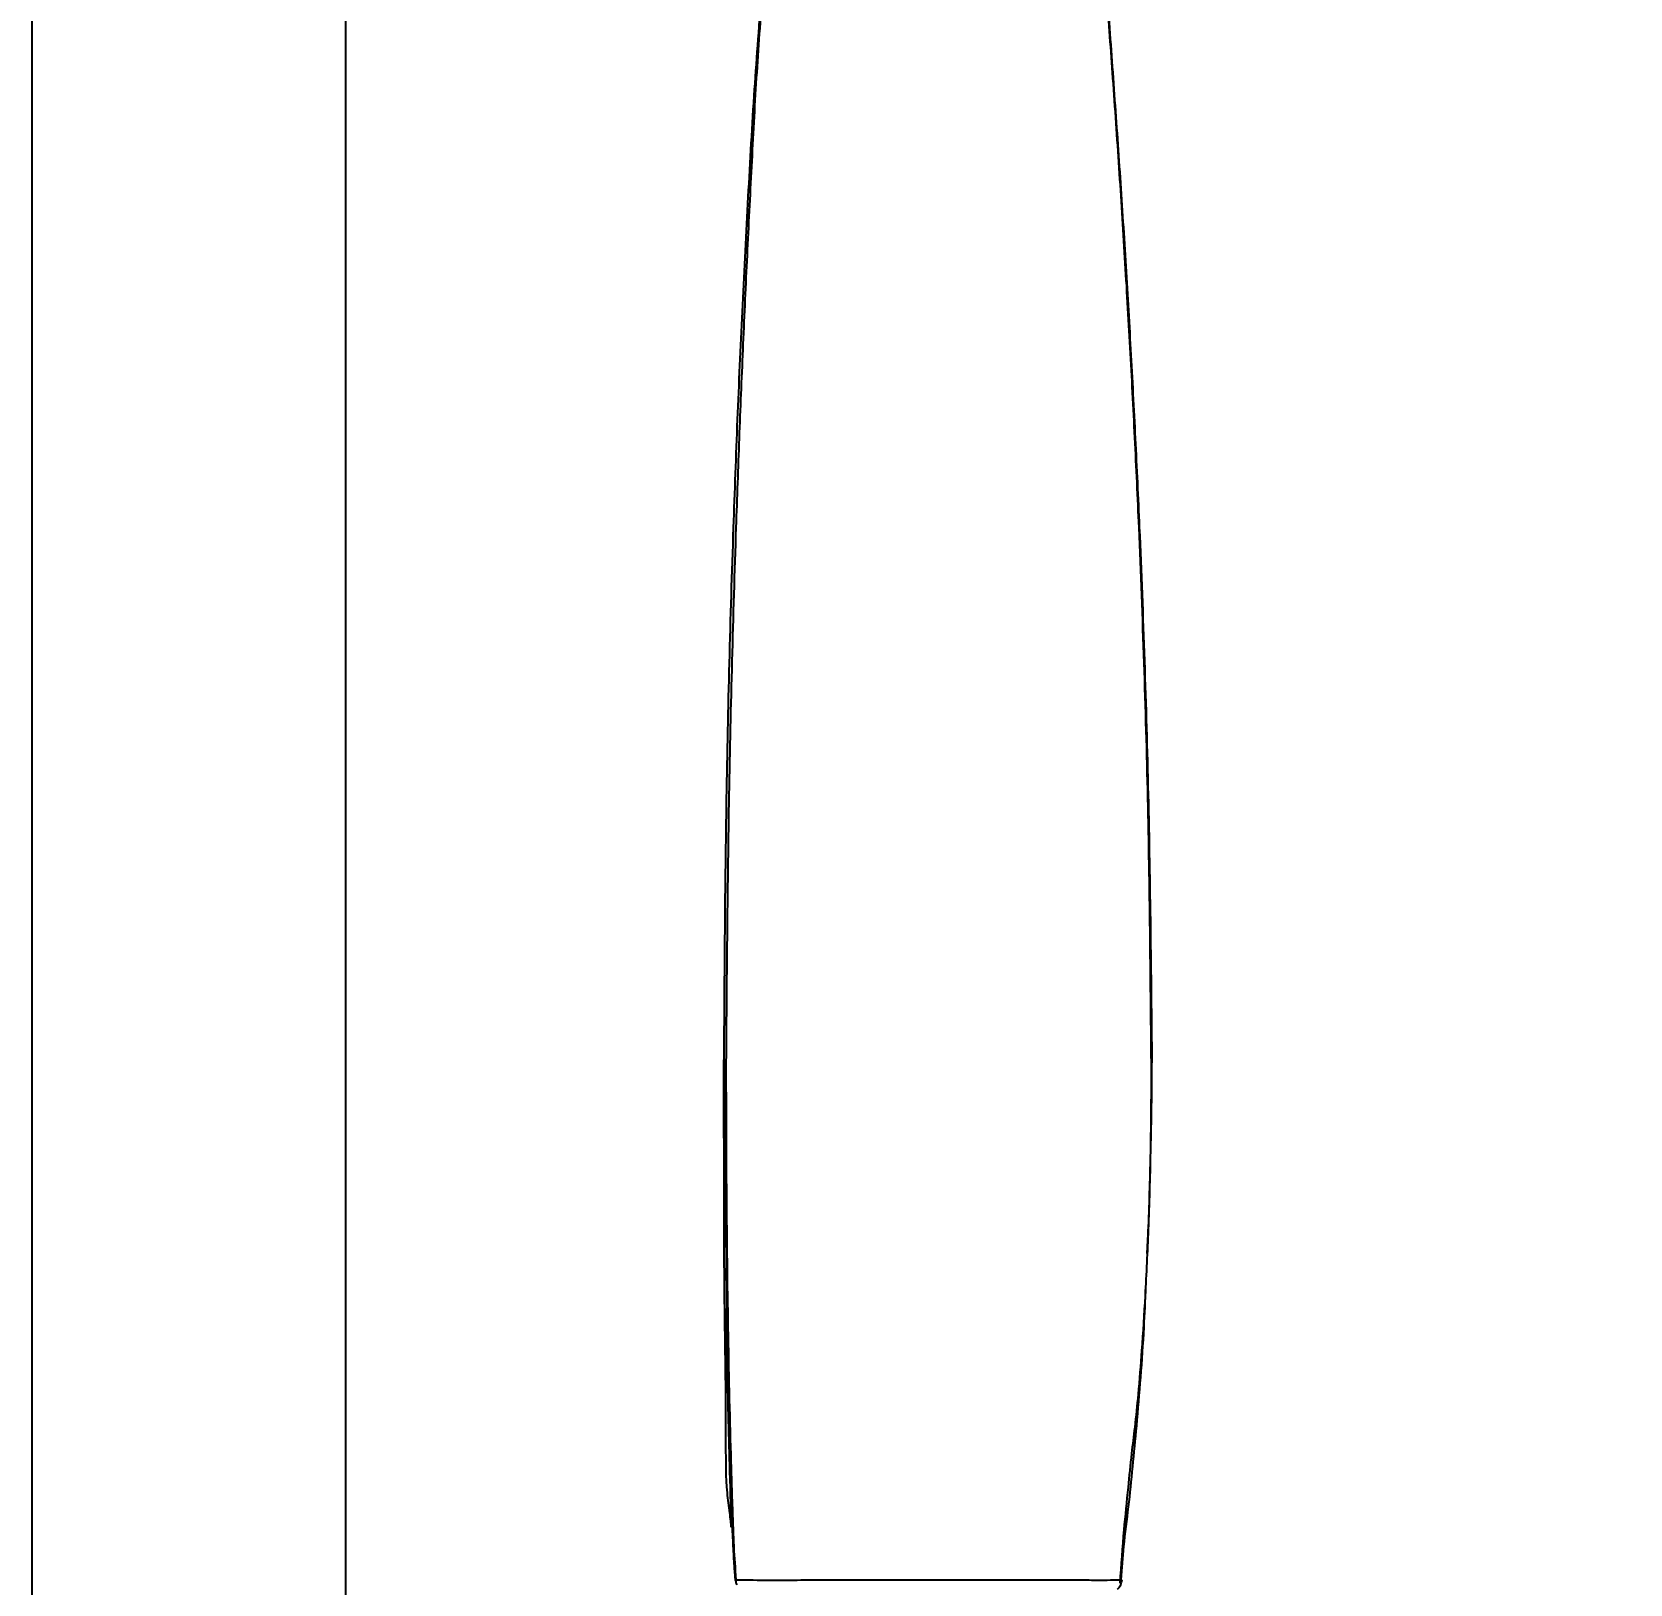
# Model space of a CAD drawing. Header units: millimetres. Extents: x 13235 to 13829, y -4257 to -3417.
# Drawn here: x 13441.74 to 13469.75, y -3801.58 to -3774.37 of the extents above; entities that cross this region are included whole.
import ezdxf

# ---------------------------------------------------------------- set-up
doc = ezdxf.new("R2010")
doc.units = ezdxf.units.MM
doc.header["$LTSCALE"] = 0.1
doc.layers.get('0').update_dxf_attribs({"lineweight": 15})
doc.layers.add('DIM', color=3, linetype='Continuous', lineweight=9)
doc.styles.add('ARIAL', font='arial.ttf')
doc.dimstyles.new('사본 ISO-25', dxfattribs={"dimtxt": 4, "dimasz": 3.5, "dimexe": 0.5, "dimexo": 0.625, "dimgap": 1.5, "dimtad": 1, "dimtih": 1, "dimtoh": 1, "dimdec": 1, "dimlfac": 4, "dimdsep": 46, "dimtxsty": 'ARIAL', "dimcen": 0, "dimclrd": 3, "dimclre": 3, "dimclrt": 3, "dimadec": 1, "dimazin": 0, "dimtfac": 1, "dimtdec": 1, "dimtmove": 0, "dimatfit": 3, "dimfxl": 1.25, "dimtfill": 1, "dimarcsym": 0})

# ---------------------------------------------------------------- blocks, each defined once
blk = doc.blocks.new('*D105')
at = {"layer": 'Defpoints', "color": 0, "transparency": 16777216}
for p in [(13444.485, -3661.544), (13548.025, -4163.6), (13562.32, -4163.6)]:
    blk.add_point(p, dxfattribs=at)
at = {"layer": 'DIM', "color": 3, "lineweight": -2, "transparency": 16777216}
for p, q in [((13445.11, -3661.544), (13562.82, -3661.544)), ((13562.32, -3665.044), (13562.32, -3909.631)), ((13562.32, -4160.1), (13562.32, -3917.875)), ((13548.65, -4163.6), (13562.82, -4163.6))]:
    blk.add_line(p, q, dxfattribs=at)
at = {"layer": 'DIM', "color": 3, "transparency": 16777216}
for points in [[(13561.736, -3665.044), (13562.903, -3665.044), (13562.32, -3661.544)], [(13561.736, -4160.1), (13562.903, -4160.1), (13562.32, -4163.6)]]:
    blk.add_solid(points, dxfattribs=at)
at = {"layer": 'DIM', "color": 3, "transparency": 16777216, "insert": (13562.32, -3913.753), "char_height": 4, "attachment_point": 5, "style": 'ARIAL', "bg_fill": 3, "box_fill_scale": 1.1, "bg_fill_color": 256, "bg_fill_true_color": 13158600, "bg_fill_transparency": 0}
blk.add_mtext('(2280)', dxfattribs=at)

msp = doc.modelspace()

# ---------------------------------------------------------------- linework, layer by layer
at = {"linetype": 'Continuous', "lineweight": 25}
for p, q in [((13441.735, -3750.782), (13441.735, -3804.246)), ((13447.235, -3804.294), (13447.235, -3750.782)), ((13453.901, -3792.444), (13453.863, -3792.444)), ((13461.352, -3793.432), (13461.367, -3792.443))]:
    msp.add_line(p, q, dxfattribs=at)
for points, knots in [([(13454.519, -3773.723), (13454.474, -3774.314), (13454.381, -3775.534), (13454.279, -3777.385), (13454.18, -3779.276), (13454.097, -3781.169), (13453.992, -3784.013), (13453.891, -3787.771), (13453.872, -3790.899), (13453.862, -3792.444)], [0, 0, 0, 0, 0.094878, 0.195825, 0.29694, 0.398177, 0.499478, 0.752743, 1, 1, 1, 1]), ([(13454.535, -3773.723), (13454.497, -3774.242), (13454.421, -3775.28), (13454.343, -3776.83), (13454.264, -3778.385), (13454.194, -3779.942), (13454.13, -3781.499), (13454.038, -3784.099), (13453.938, -3787.747), (13453.913, -3790.878), (13453.901, -3792.444)], [0, 0, 0, 0, 0.083099, 0.166342, 0.249595, 0.332862, 0.416145, 0.499452, 0.749543, 1, 1, 1, 1]), ([(13461.358, -3792.443), (13461.344, -3790.897), (13461.316, -3787.768), (13461.191, -3784.115), (13461.071, -3781.484), (13460.989, -3779.906), (13460.897, -3778.331), (13460.797, -3776.756), (13460.688, -3775.224), (13460.614, -3774.209), (13460.579, -3773.721)], [0, 0, 0, 0, 0.247179, 0.500182, 0.584497, 0.66881, 0.753126, 0.837451, 0.921788, 1, 1, 1, 1]), ([(13460.583, -3773.722), (13460.62, -3774.241), (13460.694, -3775.279), (13460.805, -3776.829), (13460.905, -3778.384), (13460.996, -3779.94), (13461.077, -3781.498), (13461.196, -3784.098), (13461.322, -3787.746), (13461.352, -3790.877), (13461.367, -3792.443)], [0, 0, 0, 0, 0.083093, 0.166331, 0.249579, 0.332841, 0.416121, 0.499426, 0.749521, 1, 1, 1, 1]), ([(13453.855, -3792.39), (13453.856, -3792.763), (13453.858, -3793.422), (13453.864, -3794.265), (13453.867, -3794.925), (13453.866, -3795.426), (13453.865, -3795.923), (13453.871, -3796.581), (13453.881, -3797.338), (13453.893, -3798.206), (13453.897, -3799.102), (13453.894, -3799.824), (13453.953, -3800.265), (13453.976, -3800.447), (13453.986, -3800.522), (13453.99, -3800.553), (13453.992, -3800.569), (13453.993, -3800.576), (13453.994, -3800.579), (13453.994, -3800.578), (13453.994, -3800.564), (13453.991, -3800.487), (13453.986, -3800.293), (13453.983, -3799.981), (13453.964, -3799.442), (13453.948, -3798.735), (13453.929, -3797.94), (13453.914, -3797.345), (13453.913, -3797.045), (13453.911, -3796.911), (13453.913, -3796.843), (13453.918, -3796.78), (13453.92, -3796.729), (13453.921, -3796.701)], [0, 0, 0, 0, 0.08762, 0.154714, 0.20137, 0.250226, 0.296576, 0.346011, 0.404738, 0.473105, 0.548588, 0.614076, 0.641568, 0.652898, 0.656928, 0.660007, 0.661294, 0.662495, 0.663698, 0.664986, 0.668075, 0.672129, 0.696701, 0.725738, 0.758028, 0.830743, 0.899753, 0.951797, 0.970849, 0.976288, 0.983452, 0.990973, 1, 1, 1, 1]), ([(13454.067, -3801.509), (13454.067, -3801.509), (13454.067, -3801.508), (13454.067, -3801.508), (13454.067, -3801.504), (13454.066, -3801.492), (13454.062, -3801.443), (13454.054, -3801.336), (13454.042, -3801.152), (13454.025, -3800.855), (13454.011, -3800.466), (13453.992, -3799.922), (13453.967, -3799.099), (13453.938, -3797.929), (13453.912, -3796.359), (13453.898, -3794.5), (13453.9, -3793.157), (13453.901, -3792.444)], [0, 0, 0, 0, 0.000008, 0.00008, 0.000281, 0.001049, 0.004049, 0.015907, 0.035543, 0.062945, 0.111688, 0.174539, 0.251778, 0.395096, 0.569849, 0.771764, 1, 1, 1, 1]), ([(13453.901, -3792.444), (13453.902, -3793.225), (13453.905, -3794.787), (13453.932, -3797.094), (13453.972, -3798.957), (13454.008, -3800.128), (13454.027, -3800.656), (13454.04, -3801.012), (13454.061, -3801.308), (13454.075, -3801.506)], [0, 0, 0, 0, 0.250046, 0.500092, 0.750137, 0.87522, 0.906494, 0.937725, 1, 1, 1, 1]), ([(13460.81, -3801.565), (13460.832, -3801.249), (13460.873, -3800.673), (13460.949, -3799.949), (13461.008, -3799.343), (13461.079, -3798.792), (13461.139, -3798.191), (13461.2, -3797.424), (13461.261, -3796.463), (13461.315, -3795.303), (13461.354, -3793.941), (13461.359, -3792.964), (13461.361, -3792.443)], [0, 0, 0, 0, 0.104377, 0.190188, 0.2563698, 0.3065198, 0.3695821, 0.4535783, 0.558681, 0.6848884, 0.8320738, 1, 1, 1, 1]), ([(13461.348, -3793.969), (13461.348, -3793.967), (13461.364, -3793.462), (13461.365, -3792.951), (13461.367, -3792.443)], [0, 0, 0, 0, 0.005863, 1, 1, 1, 1]), ([(13461.285, -3795.785), (13461.29, -3795.684), (13461.319, -3795.14), (13461.332, -3794.585), (13461.343, -3794.134)], [0, 0, 0, 0, 0.185827, 1, 1, 1, 1]), ([(13460.83, -3801.505), (13460.844, -3801.308), (13460.877, -3800.853), (13460.961, -3800.233), (13461.034, -3799.524), (13461.132, -3798.485), (13461.218, -3797.439), (13461.252, -3796.609), (13461.262, -3796.372)], [0, 0, 0, 0, 0.107933, 0.249472, 0.391114, 0.532752, 0.866511, 1, 1, 1, 1]), ([(13454.066, -3801.503), (13454.065, -3801.504), (13454.063, -3801.504), (13454.065, -3801.509), (13454.067, -3801.509), (13454.067, -3801.509)], [0, 0, 0, 0, 0.482235, 0.807938, 1, 1, 1, 1]), ([(13454.068, -3801.517), (13454.068, -3801.516), (13454.067, -3801.513), (13454.067, -3801.511), (13454.067, -3801.51), (13454.067, -3801.509), (13454.067, -3801.509), (13454.067, -3801.509)], [0, 0, 0, 0, 0.595092, 0.711919, 0.826232, 0.929362, 1, 1, 1, 1]), ([(13454.075, -3801.506), (13454.074, -3801.508), (13454.071, -3801.512), (13454.069, -3801.516), (13454.068, -3801.518)], [0, 0, 0, 0, 0.498654, 1, 1, 1, 1]), ([(13454.068, -3801.518), (13454.07, -3801.531), (13454.075, -3801.559), (13454.086, -3801.585), (13454.092, -3801.598)], [0, 0, 0, 0, 0.488488, 1, 1, 1, 1]), ([(13454.075, -3801.506), (13454.108, -3801.507), (13454.174, -3801.508), (13454.431, -3801.511), (13454.794, -3801.513), (13455.263, -3801.51), (13455.818, -3801.508), (13456.437, -3801.508), (13457.094, -3801.508), (13457.764, -3801.507), (13458.422, -3801.507), (13459.043, -3801.507), (13459.604, -3801.508), (13460.082, -3801.509), (13460.454, -3801.512), (13460.708, -3801.51), (13460.774, -3801.508), (13460.804, -3801.508)], [0, 0, 0, 0, 0.068475, 0.135796, 0.20219, 0.269286, 0.337116, 0.404833, 0.472391, 0.539891, 0.60739, 0.674947, 0.742662, 0.810491, 0.877589, 0.943982, 1, 1, 1, 1]), ([(13460.765, -3801.672), (13460.787, -3801.647), (13460.829, -3801.599), (13460.84, -3801.536), (13460.845, -3801.506)], [0, 0, 0, 0, 0.517913, 1, 1, 1, 1]), ([(13460.804, -3801.508), (13460.812, -3801.507), (13460.847, -3801.507), (13460.837, -3801.506), (13460.828, -3801.506)], [0, 0, 0, 0, 0.2372067, 1, 1, 1, 1])]:
    msp.add_open_spline(points, degree=3, knots=knots, dxfattribs=at)

# ---------------------------------------------------------------- next in the draw order: dimensions: what is measured, and where the dimension line sits
at = {"layer": 'DIM'}
dim = msp.add_linear_dim(base=(13562.32, -4163.6), p1=(13444.485, -3661.544), p2=(13548.025, -4163.6), angle=90, text='(2280)', dimstyle='사본 ISO-25', override={"dimtxt": 4, "dimtad": 0}, dxfattribs=at)
dim.commit()
dim.dimension.update_dxf_attribs({"geometry": '*D105', "text_midpoint": (13562.32, -3913.753), "dimtype": 160})

doc.saveas('drawing.dxf')
